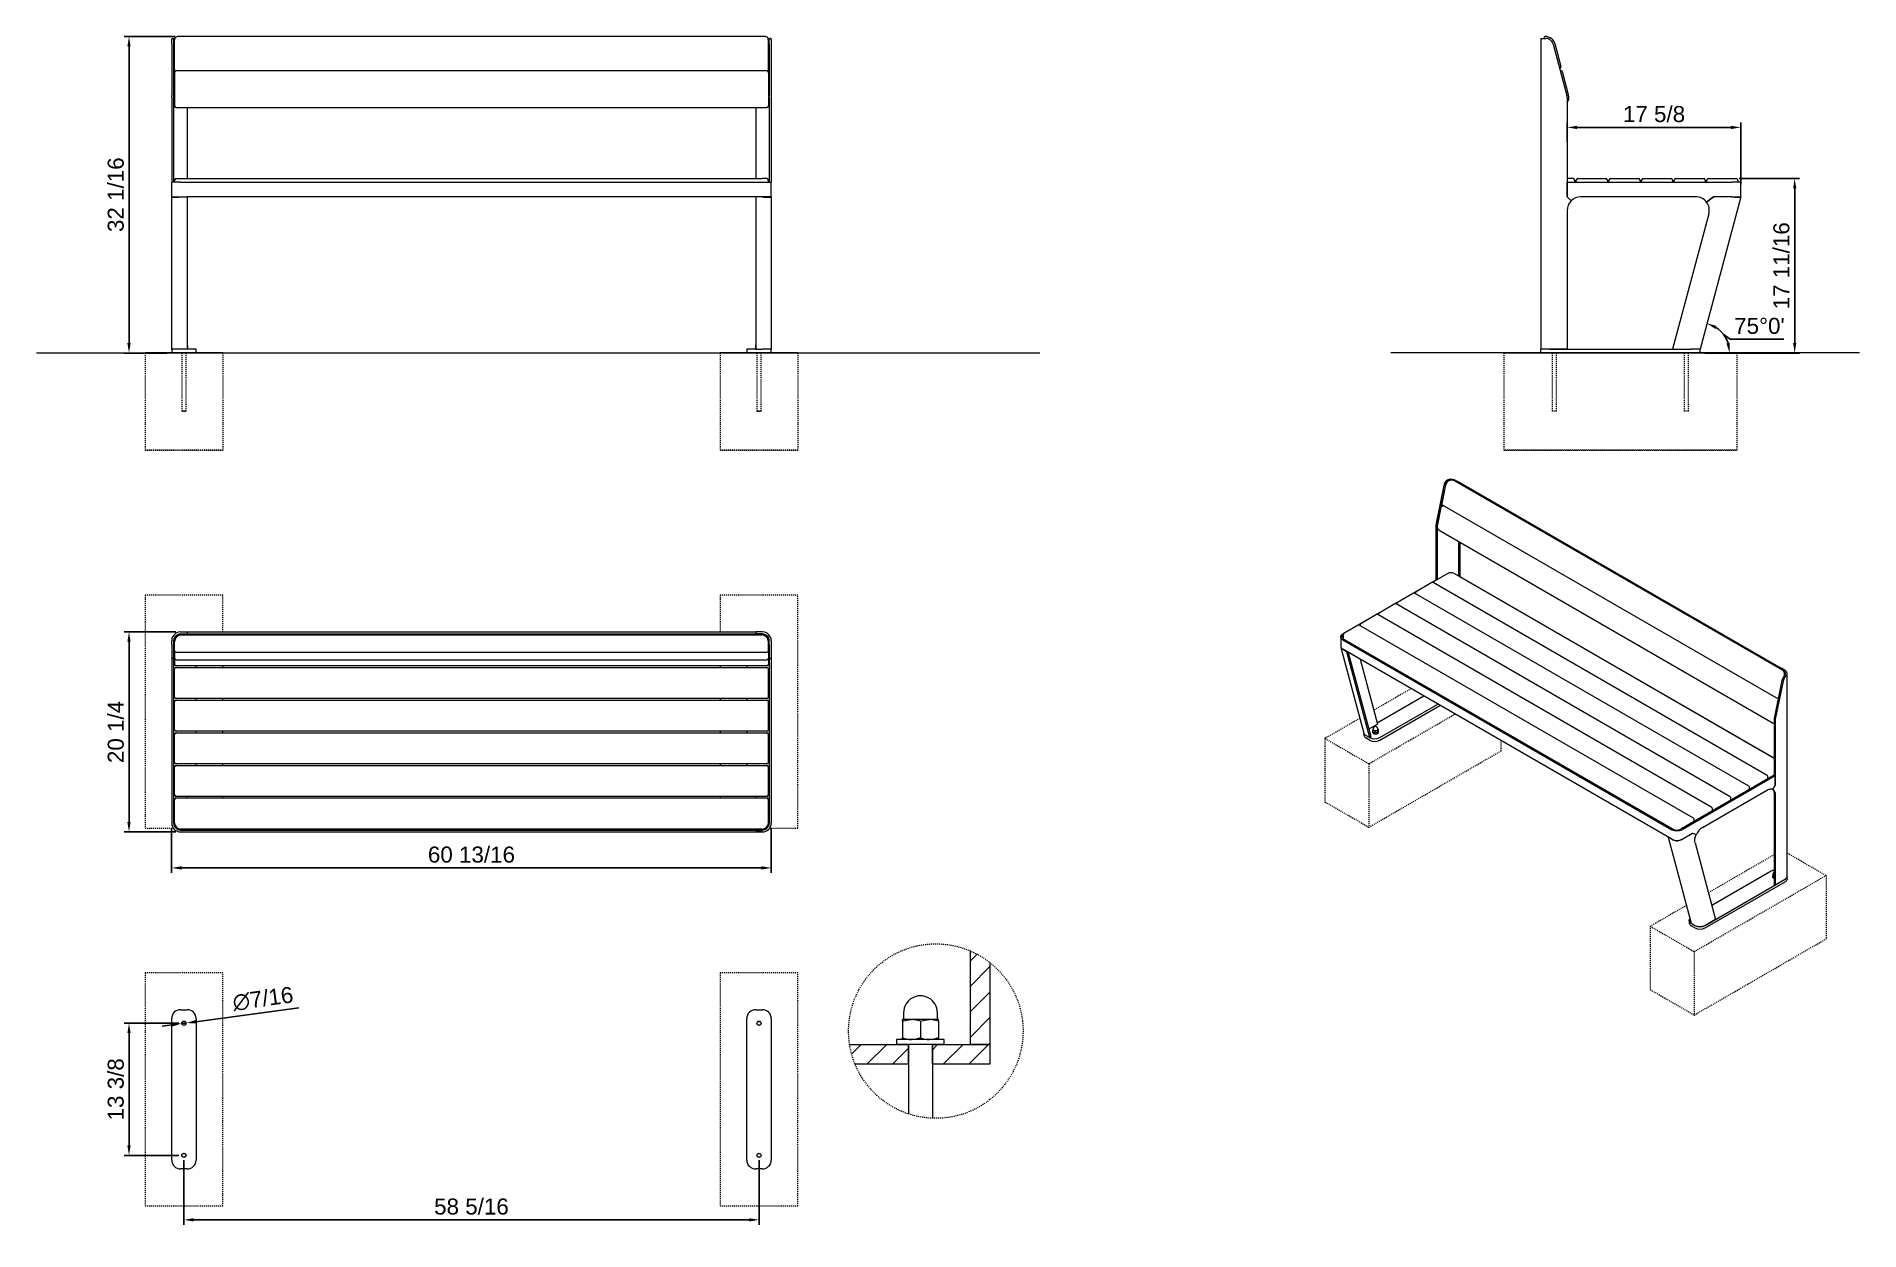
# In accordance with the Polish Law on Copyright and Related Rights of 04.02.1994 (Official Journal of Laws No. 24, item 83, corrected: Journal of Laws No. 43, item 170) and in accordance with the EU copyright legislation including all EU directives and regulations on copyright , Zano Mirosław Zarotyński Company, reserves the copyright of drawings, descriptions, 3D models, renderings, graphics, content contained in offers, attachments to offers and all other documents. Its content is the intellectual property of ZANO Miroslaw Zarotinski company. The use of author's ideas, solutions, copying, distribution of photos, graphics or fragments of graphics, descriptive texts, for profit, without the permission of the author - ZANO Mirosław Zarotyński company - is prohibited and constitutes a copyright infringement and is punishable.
# Model space of a CAD drawing. Header units: inches. Extents: x -8 to 177, y 4 to 125.
import ezdxf

# ---------------------------------------------------------------- set-up
doc = ezdxf.new("R2010")
doc.units = ezdxf.units.IN
doc.linetypes.add('HIDDEN', pattern=[1.905, 1.27, -0.635])
for name, color, linetype, lineweight in [('ZANO_O', 10, 'Continuous', 0), ('ZANO_R', 7, 'Continuous', 0), ('ZANO_R_przerywana', 250, 'HIDDEN', 0), ('ZANO_W', 1, 'Continuous', 0)]:
    doc.layers.add(name, color=color, linetype=linetype, lineweight=lineweight)
doc.styles.get("Standard").update_dxf_attribs({"font": 'arial.ttf'})
doc.dimstyles.new('amerykanie', dxfattribs={"dimtxt": 50, "dimasz": 50, "dimexe": 0.5, "dimexo": 0.5, "dimgap": 1, "dimtad": 1, "dimdec": 0, "dimzin": 0, "dimlunit": 5, "dimtxsty": 'Standard', "dimcen": 0.09, "dimclrd": 1, "dimclre": 1, "dimclrt": 1, "dimazin": 0, "dimtfac": 1, "dimtdec": 0, "dimtmove": 0, "dimatfit": 3, "dimfxl": 1, "dimtzin": 0, "dimarcsym": 1})

# ---------------------------------------------------------------- blocks, each defined once
blk = doc.blocks.new('*D354')
at = {"layer": 'ZANO_W', "color": 1, "lineweight": -2}
for p, q in [((5.79, 125.21), (0.61, 125.21)), ((1.11, 124.21), (1.11, 94.12)), ((4.93, 93.12), (0.61, 93.12))]:
    blk.add_line(p, q, dxfattribs=at)
at = {"layer": 'ZANO_W', "color": 1}
for points in [[(1.27, 124.21), (0.94, 124.21), (1.11, 125.21)], [(0.94, 94.12), (1.27, 94.12), (1.11, 93.12)]]:
    blk.add_solid(points, dxfattribs=at)
at = {"layer": 'ZANO_W', "color": 1, "insert": (-0.23, 109.17), "char_height": 1.625, "attachment_point": 5, "rotation": 90}
blk.add_mtext('32 1/16', dxfattribs=at)
blk = doc.blocks.new('*D355')
at = {"layer": 'ZANO_W', "color": 1, "lineweight": -2}
for p, q in [((5.43, 44.97), (5.43, 40.42)), ((66.23, 44.97), (66.23, 40.42)), ((6.43, 40.92), (65.23, 40.92))]:
    blk.add_line(p, q, dxfattribs=at)
at = {"layer": 'ZANO_W', "color": 1}
for points in [[(6.43, 41.09), (6.43, 40.75), (5.43, 40.92)], [(65.23, 40.75), (65.23, 41.09), (66.23, 40.92)]]:
    blk.add_solid(points, dxfattribs=at)
at = {"layer": 'ZANO_W', "color": 1, "insert": (35.83, 42.26), "char_height": 1.625, "attachment_point": 5}
blk.add_mtext('60 13/16', dxfattribs=at)
blk = doc.blocks.new('*D356')
at = {"layer": 'ZANO_W', "color": 1, "lineweight": -2}
for p, q in [((5.84, 64.84), (0.61, 64.84)), ((1.11, 63.84), (1.11, 45.56)), ((5.84, 44.56), (0.61, 44.56))]:
    blk.add_line(p, q, dxfattribs=at)
at = {"layer": 'ZANO_W', "color": 1}
for points in [[(1.27, 63.84), (0.94, 63.84), (1.11, 64.84)], [(0.94, 45.56), (1.27, 45.56), (1.11, 44.56)]]:
    blk.add_solid(points, dxfattribs=at)
at = {"layer": 'ZANO_W', "color": 1, "insert": (-0.23, 54.7), "char_height": 1.625, "attachment_point": 5, "rotation": 90}
blk.add_mtext('20 1/4', dxfattribs=at)
blk = doc.blocks.new('*D357')
at = {"layer": 'ZANO_W', "color": 1, "lineweight": -2}
for p, q in [((6.17, 25.17), (0.61, 25.17)), ((1.11, 24.17), (1.11, 12.78)), ((6.17, 11.78), (0.61, 11.78))]:
    blk.add_line(p, q, dxfattribs=at)
at = {"layer": 'ZANO_W', "color": 1}
for points in [[(1.27, 24.17), (0.94, 24.17), (1.11, 25.17)], [(0.94, 12.78), (1.27, 12.78), (1.11, 11.78)]]:
    blk.add_solid(points, dxfattribs=at)
at = {"layer": 'ZANO_W', "color": 1, "insert": (-0.23, 18.47), "char_height": 1.625, "attachment_point": 5, "rotation": 90}
blk.add_mtext('13 3/8', dxfattribs=at)
blk = doc.blocks.new('*D358')
at = {"layer": 'ZANO_W', "color": 1, "lineweight": -2}
for p, q in [((6.67, 11.28), (6.67, 4.74)), ((64.99, 11.28), (64.99, 4.74)), ((7.67, 5.24), (63.99, 5.24))]:
    blk.add_line(p, q, dxfattribs=at)
at = {"layer": 'ZANO_W', "color": 1}
for points in [[(7.67, 5.41), (7.67, 5.07), (6.67, 5.24)], [(63.99, 5.07), (63.99, 5.41), (64.99, 5.24)]]:
    blk.add_solid(points, dxfattribs=at)
at = {"layer": 'ZANO_W', "color": 1, "insert": (35.83, 6.58), "char_height": 1.625, "attachment_point": 5}
blk.add_mtext('58 5/16', dxfattribs=at)
blk = doc.blocks.new('*D359')
at = {"layer": 'ZANO_W', "color": 1, "lineweight": -2}
for p, q in [((164.36, 110.8), (170.5, 110.8)), ((170, 109.8), (170, 94.12)), ((160.9, 93.12), (170.5, 93.12))]:
    blk.add_line(p, q, dxfattribs=at)
at = {"layer": 'ZANO_W', "color": 1}
for points in [[(170.17, 109.8), (169.84, 109.8), (170, 110.8)], [(169.84, 94.12), (170.17, 94.12), (170, 93.12)]]:
    blk.add_solid(points, dxfattribs=at)
at = {"layer": 'ZANO_W', "color": 1, "insert": (168.66, 101.96), "char_height": 1.625, "attachment_point": 5, "rotation": 90}
blk.add_mtext('17 11/16', dxfattribs=at)
blk = doc.blocks.new('*D360')
at = {"layer": 'ZANO_W', "color": 1, "lineweight": -2}
for p, q in [((163.47, 94.52), (162.76, 95.02)), ((168.89, 94.52), (163.47, 94.52))]:
    blk.add_line(p, q, dxfattribs=at)
blk.add_arc((160.3, 93.12), 3.11, 18.5163, 56.4837, dxfattribs=at)
at = {"layer": 'ZANO_W', "color": 1}
for points in [[(162.08, 95.87), (161.94, 95.56), (161.1, 96.13)], [(163.08, 94.08), (163.41, 94.14), (163.4, 93.12)]]:
    blk.add_solid(points, dxfattribs=at)
at = {"layer": 'ZANO_W', "color": 1, "insert": (166.43, 95.86), "char_height": 1.625, "attachment_point": 5}
blk.add_mtext("75%%d0'", dxfattribs=at)
blk = doc.blocks.new('*D361')
at = {"layer": 'ZANO_W', "color": 1, "lineweight": -2}
for p, q in [((146.94, 114.49), (146.94, 116.49)), ((164.54, 110.2), (164.54, 116.49)), ((147.94, 115.99), (163.54, 115.99))]:
    blk.add_line(p, q, dxfattribs=at)
at = {"layer": 'ZANO_W', "color": 1}
for points in [[(147.94, 116.16), (147.94, 115.82), (146.94, 115.99)], [(163.54, 115.82), (163.54, 116.16), (164.54, 115.99)]]:
    blk.add_solid(points, dxfattribs=at)
at = {"layer": 'ZANO_W', "color": 1, "insert": (155.74, 117.33), "char_height": 1.625, "attachment_point": 5}
blk.add_mtext('17 5/8', dxfattribs=at)
blk = doc.blocks.new('*D362')
at = {"layer": 'ZANO_O', "color": 1, "lineweight": -2}
for p, q in [((7.88, 25.33), (18.34, 26.74)), ((5.47, 25), (4.48, 24.87)), ((6.46, 25.14), (6.89, 25.19))]:
    blk.add_line(p, q, dxfattribs=at)
at = {"layer": 'ZANO_O', "color": 1}
for points in [[(5.49, 24.84), (5.45, 25.17), (6.46, 25.14)], [(7.86, 25.49), (7.9, 25.16), (6.89, 25.19)]]:
    blk.add_solid(points, dxfattribs=at)
at = {"layer": 'ZANO_O', "color": 1, "insert": (14.69, 27.64), "char_height": 1.625, "attachment_point": 5, "rotation": 7.706}
blk.add_mtext('∅7/16', dxfattribs=at)

msp = doc.modelspace()

# ---------------------------------------------------------------- linework, layer by layer
at = {"layer": 'ZANO_R'}
for p, q in [((5.4339, 124.43315), (5.4339, 124.90326)), ((5.4339, 124.43315), (5.4339, 119.23903)), ((5.5307, 125.01683), (5.75956, 125.01683)), ((5.63077, 124.90326), (5.63077, 124.43315)), ((5.63077, 124.43315), (5.63077, 119.23903)), ((5.72921, 124.43952), (5.72921, 124.85947)), ((5.72921, 122.11646), (5.72921, 124.43952)), ((65.36775, 125.20988), (6.29468, 125.20988)), ((65.90287, 125.01683), (66.13172, 125.01683)), ((65.93322, 124.43952), (65.93322, 124.85947)), ((65.93322, 122.11646), (65.93322, 124.43952)), ((66.03166, 124.43315), (66.03166, 124.90326)), ((66.03166, 124.43315), (66.03166, 119.23903)), ((66.22853, 124.90326), (66.22853, 124.43315)), ((66.22853, 124.43315), (66.22853, 119.23903)), ((144.25773, 125.01683), (144.25773, 93.51702)), ((144.25773, 125.01683), (144.75596, 125.01683)), ((144.55298, 125.01683), (144.55298, 125.05213)), ((145.51663, 124.43315), (146.90839, 119.23903)), ((145.6817, 124.48029), (146.30416, 122.15722)), ((5.72921, 121.8779), (5.72921, 122.11646)), ((65.93322, 121.8779), (65.93322, 122.11646)), ((5.72921, 121.58399), (5.72921, 119.26397)), ((65.77572, 121.74149), (5.88671, 121.74149)), ((65.93322, 121.58399), (65.93322, 119.26397)), ((146.19279, 121.96432), (146.17913, 121.96066)), ((146.25394, 121.73612), (146.24027, 121.73246)), ((147.06848, 119.30474), (146.44684, 121.62475)), ((5.4339, 119.03521), (5.4339, 119.23903)), ((5.4339, 119.03521), (5.4339, 110.44817)), ((5.63077, 119.23903), (5.63077, 119.03521)), ((5.63077, 119.03521), (5.63077, 110.44817)), ((5.72921, 119.26397), (5.72921, 118.25127)), ((65.93322, 119.26397), (65.93322, 118.25127)), ((66.03166, 119.03521), (66.03166, 119.23903)), ((66.03166, 119.03521), (66.03166, 110.44817)), ((66.22853, 119.23903), (66.22853, 119.03521)), ((66.22853, 119.03521), (66.22853, 110.44817)), ((146.93522, 119.03521), (146.93522, 108.938)), ((5.72921, 118.25127), (5.72921, 118.15955)), ((5.88671, 118.00205), (65.77572, 118.00205)), ((7.00889, 118.00205), (7.00889, 110.80254)), ((64.65354, 118.00205), (64.65354, 110.80254)), ((65.93322, 118.25127), (65.93322, 118.15955)), ((5.4339, 108.95193), (5.4339, 110.44817)), ((6.33952, 110.44817), (5.4339, 110.44817)), ((5.72921, 110.44817), (5.72921, 110.64504)), ((5.88671, 110.80254), (6.33952, 110.80254)), ((6.33952, 110.80254), (65.32291, 110.80254)), ((6.33952, 110.44817), (65.32291, 110.44817)), ((65.77572, 110.80254), (65.32291, 110.80254)), ((65.32291, 110.44817), (66.22853, 110.44817)), ((65.93322, 110.44817), (65.93322, 110.64504)), ((66.22853, 108.95193), (66.22853, 110.44817)), ((147.54553, 110.80254), (146.93522, 110.80254)), ((146.93522, 108.95193), (146.93522, 110.44817)), ((146.93522, 110.44817), (163.63012, 110.44817)), ((147.70303, 110.44817), (147.70303, 110.64504)), ((147.86053, 110.44817), (147.86053, 110.64504)), ((148.01802, 110.80254), (150.85301, 110.80254)), ((151.01051, 110.64504), (151.01051, 110.44817)), ((151.16801, 110.44817), (151.16801, 110.64504)), ((151.32551, 110.80254), (154.16049, 110.80254)), ((154.31798, 110.64504), (154.31798, 110.44817)), ((154.47549, 110.44817), (154.47549, 110.64504)), ((154.63299, 110.80254), (157.46797, 110.80254)), ((157.62547, 110.64504), (157.62547, 110.44817)), ((157.78297, 110.44817), (157.78297, 110.64504)), ((157.94046, 110.80254), (160.77545, 110.80254)), ((160.93294, 110.64504), (160.93294, 110.44817)), ((161.09045, 110.44817), (161.09045, 110.64504)), ((161.24795, 110.80254), (163.63012, 110.80254)), ((163.63012, 110.80254), (164.08293, 110.80254)), ((164.53574, 110.44817), (163.63012, 110.44817)), ((164.24043, 110.64504), (164.24043, 110.44817)), ((164.53574, 108.95193), (164.53574, 110.44817)), ((5.4339, 108.95193), (6.33952, 108.95193)), ((5.4339, 93.51702), (5.4339, 108.95193)), ((6.33952, 108.95193), (7.00889, 108.95193)), ((64.65354, 108.95193), (7.00889, 108.95193)), ((7.00889, 108.95193), (7.00889, 93.51702)), ((64.65354, 108.95193), (64.65354, 93.51702)), ((65.32291, 108.95193), (64.65354, 108.95193)), ((66.22853, 108.95193), (65.32291, 108.95193)), ((66.22853, 108.95193), (66.22853, 93.51702)), ((147.33886, 108.54828), (146.93522, 108.95193)), ((147.33193, 108.5413), (146.93522, 108.938)), ((146.93522, 107.57381), (146.93522, 93.51702)), ((159.96955, 108.95193), (148.31334, 108.95193)), ((161.30039, 107.21713), (157.62945, 93.51702)), ((164.53716, 108.95193), (160.40139, 93.51702)), ((161.06256, 108.41275), (161.76523, 108.95193)), ((161.76555, 108.95193), (161.06289, 108.41275)), ((163.5996, 108.95193), (161.76523, 108.95193)), ((163.63012, 108.95193), (161.76555, 108.95193)), ((163.63012, 108.95193), (164.53574, 108.95193)), ((-8.27664, 93.12327), (93.45514, 93.12327)), ((2.73673, 93.12327), (10.61168, 93.12327)), ((10.61168, 93.12327), (2.73673, 93.12327)), ((5.4339, 93.51702), (5.4339, 93.12327)), ((6.33952, 93.51702), (5.4339, 93.51702)), ((7.00889, 93.51702), (6.33952, 93.51702)), ((6.89076, 93.12327), (6.45764, 93.12327)), ((6.89076, 93.12327), (6.45764, 93.12327)), ((7.03793, 93.88263), (7.00889, 93.8994)), ((7.00889, 93.89614), (7.03793, 93.88263)), ((7.00889, 93.60714), (7.03793, 93.6239)), ((7.03793, 93.6239), (7.00889, 93.6106)), ((7.00889, 93.59577), (7.06795, 93.59577)), ((7.9145, 93.51702), (7.00889, 93.51702)), ((7.03793, 93.88263), (7.03793, 93.6239)), ((7.06795, 93.51702), (7.06795, 93.59577)), ((7.9145, 93.12327), (7.9145, 93.51702)), ((61.05075, 93.12327), (68.9257, 93.12327)), ((68.9257, 93.12327), (61.05075, 93.12327)), ((63.74792, 93.51702), (63.74792, 93.12327)), ((64.65354, 93.51702), (63.74792, 93.51702)), ((64.59448, 93.59577), (64.59448, 93.51702)), ((64.59448, 93.59577), (64.65354, 93.59577)), ((64.65354, 93.8994), (64.6245, 93.88263)), ((64.6245, 93.88263), (64.65354, 93.89594)), ((64.6245, 93.88263), (64.6245, 93.6239)), ((64.6245, 93.6239), (64.65354, 93.60714)), ((64.65354, 93.61039), (64.6245, 93.6239)), ((64.65354, 93.51702), (65.32291, 93.51702)), ((65.20479, 93.12327), (64.77166, 93.12327)), ((65.20479, 93.12327), (64.77166, 93.12327)), ((66.22853, 93.51702), (65.32291, 93.51702)), ((66.22853, 93.12327), (66.22853, 93.51702)), ((176.57769, 93.12327), (129.06355, 93.12327)), ((140.51714, 93.12327), (164.14199, 93.12327)), ((164.14199, 93.12327), (140.51714, 93.12327)), ((145.16335, 93.51702), (144.25773, 93.51702)), ((144.25773, 93.12327), (144.25773, 93.51702)), ((146.93522, 93.51702), (145.16335, 93.51702)), ((145.16335, 93.51702), (159.49577, 93.51702)), ((145.85241, 93.12327), (145.41929, 93.12327)), ((157.62945, 93.51702), (159.46382, 93.51702)), ((159.23983, 93.12327), (158.80671, 93.12327)), ((159.53596, 93.51038), (159.46382, 93.51702)), ((160.40139, 93.51702), (159.49577, 93.51702)), ((160.40139, 93.12327), (160.40139, 93.51702)), ((134.43442, 79.7), (133.64712, 75.85253)), ((134.54579, 79.6357), (133.75849, 75.78823)), ((134.5598, 79.57732), (134.20769, 77.85654)), ((135.0937, 80.22679), (135.04894, 80.22333)), ((168.7761, 60.95131), (135.52142, 80.14882)), ((135.65885, 80.19664), (136.0375, 79.97805)), ((136.0375, 79.97805), (135.92738, 79.91447)), ((136.0375, 79.97805), (168.64625, 61.15342)), ((134.26814, 77.72216), (168.14648, 58.16461)), ((134.12698, 77.46213), (133.77532, 75.74361)), ((134.44574, 77.61963), (134.21782, 77.55858)), ((133.63194, 75.71062), (133.63194, 70.10129)), ((133.74331, 75.64633), (133.74331, 70.14393)), ((133.95686, 75.15737), (167.8352, 55.59982)), ((135.92614, 74.02053), (135.92614, 70.50396)), ((136.0375, 73.95624), (136.0375, 70.46132)), ((134.82741, 70.76977), (133.47985, 69.99184)), ((167.91121, 52.03937), (135.4657, 70.76977)), ((136.0375, 70.46132), (136.01875, 70.45049)), ((136.0375, 70.46132), (167.91121, 52.06102)), ((133.63194, 70.10129), (124.18788, 64.64935)), ((131.34157, 68.75743), (129.73787, 67.83163)), ((165.3459, 49.19988), (131.46756, 68.75743)), ((131.54586, 68.76843), (131.49718, 68.74033)), ((131.54585, 68.80261), (131.54585, 68.71224)), ((133.21257, 69.83754), (131.60886, 68.91173)), ((167.2169, 50.27999), (133.33856, 69.83754)), ((133.41685, 69.84853), (133.36818, 69.82043)), ((133.41685, 69.88271), (133.41685, 69.79234)), ((133.63194, 70.10129), (133.65069, 70.09046)), ((127.59959, 66.59723), (125.99588, 65.67143)), ((161.60392, 47.03968), (127.72558, 66.59723)), ((127.80387, 66.60823), (127.7552, 66.58013)), ((127.80387, 66.64241), (127.80387, 66.55204)), ((129.47058, 67.67733), (127.86687, 66.75153)), ((163.47491, 48.11978), (129.59657, 67.67733)), ((129.67486, 67.68833), (129.62619, 67.66023)), ((129.67486, 67.72251), (129.67486, 67.63214)), ((6.33952, 64.84148), (7.00889, 64.84148)), ((7.00889, 64.84148), (7.00889, 64.64461)), ((7.00889, 64.84148), (64.65354, 64.84148)), ((64.65354, 64.84148), (64.65354, 64.64461)), ((65.32291, 64.84148), (64.65354, 64.84148)), ((125.72859, 65.51713), (124.38104, 64.7392)), ((159.73292, 45.95958), (125.85458, 65.51713)), ((125.93287, 65.52812), (125.88421, 65.50003)), ((125.93287, 65.56231), (125.93287, 65.47193)), ((5.4339, 63.58259), (5.4339, 63.93586)), ((5.4339, 63.58259), (5.4339, 62.19083)), ((5.63077, 63.93586), (5.63077, 63.58259)), ((5.63077, 63.58259), (5.63077, 62.19083)), ((5.72921, 63.56965), (5.72921, 63.83749)), ((5.72921, 62.94718), (5.72921, 63.56965)), ((5.72921, 62.94718), (5.72921, 62.80451)), ((6.33952, 64.64461), (7.00889, 64.64461)), ((6.33952, 64.54617), (6.43576, 64.54617)), ((6.43795, 64.54623), (65.22447, 64.54623)), ((7.00889, 64.64461), (64.65354, 64.64461)), ((10.61168, 64.54623), (10.61168, 64.64461)), ((61.05075, 64.64461), (61.05075, 64.54623)), ((65.32291, 64.64461), (64.65354, 64.64461)), ((65.22667, 64.54617), (65.32291, 64.54617)), ((65.93322, 63.56965), (65.93322, 63.83749)), ((65.93322, 62.94718), (65.93322, 63.56965)), ((65.93322, 62.94718), (65.93322, 62.80451)), ((66.03166, 63.58259), (66.03166, 63.93586)), ((66.03166, 63.58259), (66.03166, 62.19083)), ((66.22853, 63.93586), (66.22853, 63.58259)), ((66.22853, 63.58259), (66.22853, 62.19083)), ((123.97568, 64.3536), (123.97568, 63.37621)), ((123.99713, 63.27518), (126.32817, 54.57495)), ((124.18707, 63.08), (124.56573, 62.86141)), ((124.18788, 64.05786), (157.55393, 44.79605)), ((157.55393, 43.81866), (124.18788, 63.08047)), ((124.21193, 64.48221), (124.21193, 64.18719)), ((124.29925, 64.12215), (157.66529, 44.86034)), ((124.56653, 62.86188), (124.56573, 62.86141)), ((124.56573, 62.86141), (126.90528, 54.12942)), ((5.4339, 62.16399), (5.4339, 62.19083)), ((5.4339, 62.16399), (5.4339, 45.4691)), ((5.63077, 62.16399), (5.4339, 62.16399)), ((5.63077, 62.19083), (5.63077, 62.16399)), ((5.63077, 62.16399), (5.63077, 45.4691)), ((5.72921, 62.80451), (5.72921, 62.18286)), ((5.72921, 62.18286), (5.72921, 62.15469)), ((5.72921, 62.15469), (5.72921, 61.55369)), ((5.72921, 58.24621), (5.72921, 61.08119)), ((5.88671, 62.78969), (65.77572, 62.78969)), ((5.88671, 61.99719), (65.77572, 61.99719)), ((65.77572, 61.39619), (5.88671, 61.39619)), ((5.88671, 61.23869), (65.77572, 61.23869)), ((7.9145, 61.23869), (7.9145, 61.39619)), ((10.61168, 61.23869), (10.61168, 61.39619)), ((61.05075, 61.39619), (61.05075, 61.23869)), ((63.74792, 61.39619), (63.74792, 61.23869)), ((65.93322, 62.80451), (65.93322, 62.18286)), ((65.93322, 62.18286), (65.93322, 62.15469)), ((65.93322, 62.15469), (65.93322, 61.55369)), ((65.93322, 58.24621), (65.93322, 61.08119)), ((66.03166, 62.16399), (66.03166, 62.19083)), ((66.03166, 62.16399), (66.03166, 45.4691)), ((66.22853, 62.16399), (66.03166, 62.16399)), ((66.22853, 62.19083), (66.22853, 62.16399)), ((66.22853, 62.16399), (66.22853, 45.4691)), ((124.72292, 62.77159), (127.01285, 54.22481)), ((125.92772, 62.07608), (127.69374, 55.48467)), ((168.64625, 61.15342), (168.53612, 61.08985)), ((169.0249, 60.93483), (168.64625, 61.15342)), ((168.71369, 59.91099), (167.92639, 56.06352)), ((168.82506, 59.8467), (168.03776, 55.99923)), ((168.91353, 60.87054), (168.79841, 60.93699)), ((168.96827, 60.40516), (168.96827, 60.65396)), ((169.2371, 40.06238), (169.2371, 60.63909)), ((5.72921, 54.93873), (5.72921, 57.77371)), ((65.77572, 58.08871), (5.88671, 58.08871)), ((5.88671, 57.93121), (65.77572, 57.93121)), ((7.9145, 57.93121), (7.9145, 58.08871)), ((10.61168, 57.93121), (10.61168, 58.08871)), ((61.05075, 58.08871), (61.05075, 57.93121)), ((63.74792, 58.08871), (63.74792, 57.93121)), ((65.93322, 54.93873), (65.93322, 57.77371)), ((132.4083, 58.33492), (127.6639, 55.59603)), ((127.92987, 54.12942), (133.81155, 57.52484)), ((127.92987, 53.87221), (134.03432, 57.39624)), ((168.24207, 58.15202), (168.36023, 58.18367)), ((127.69374, 55.48467), (126.81172, 54.97549)), ((167.91121, 55.92162), (167.91121, 50.31228)), ((168.02258, 55.85733), (168.02258, 49.26151)), ((5.72921, 51.63124), (5.72921, 54.46623)), ((65.77572, 54.78123), (5.88671, 54.78123)), ((5.88671, 54.62372), (65.77572, 54.62372)), ((7.9145, 54.62372), (7.9145, 54.78123)), ((10.61168, 54.62372), (10.61168, 54.78123)), ((61.05075, 54.78123), (61.05075, 54.62372)), ((63.74792, 54.78123), (63.74792, 54.62372)), ((65.93322, 51.63124), (65.93322, 54.46623)), ((126.31442, 54.62626), (126.31442, 54.38654)), ((126.90528, 54.12942), (126.52662, 54.34801)), ((126.90528, 53.87221), (126.52662, 54.0908)), ((126.90528, 54.12942), (127.01285, 54.22481)), ((127.18053, 54.7402), (127.18053, 54.68876)), ((127.21446, 54.88411), (127.21446, 54.7151)), ((127.25928, 54.99717), (127.25212, 54.98362)), ((127.25928, 54.99659), (127.25212, 54.98362)), ((127.25928, 55.01027), (127.25928, 54.9524)), ((127.42022, 54.76533), (127.42022, 54.59632)), ((127.70128, 54.80881), (127.70128, 54.63979)), ((127.73178, 54.95239), (127.73178, 55.01027)), ((127.7766, 54.97106), (127.7766, 54.80205)), ((127.81053, 54.68876), (127.81053, 54.7402)), ((5.72921, 48.32377), (5.72921, 51.15875)), ((65.77572, 51.47375), (5.88671, 51.47375)), ((5.88671, 51.31625), (65.77572, 51.31625)), ((7.9145, 51.31625), (7.9145, 51.47375)), ((10.61168, 51.31625), (10.61168, 51.47375)), ((61.05075, 51.47375), (61.05075, 51.31625)), ((63.74792, 51.47375), (63.74792, 51.31625)), ((65.93322, 48.32377), (65.93322, 51.15875)), ((167.91121, 50.31228), (158.46715, 44.86035)), ((168.02258, 50.24799), (158.57852, 44.79605)), ((167.2799, 49.94784), (167.2799, 50.17086)), ((168.02258, 50.24799), (167.91121, 50.31228)), ((168.02258, 49.2706), (168.02258, 50.24799)), ((65.77572, 48.16627), (5.88671, 48.16627)), ((7.00889, 48.00876), (7.00889, 48.16627)), ((10.61168, 48.00876), (10.61168, 48.16627)), ((61.05075, 48.16627), (61.05075, 48.00876)), ((64.65354, 48.00876), (64.65354, 48.16627)), ((160.64925, 45.01407), (167.243, 48.82056)), ((165.40891, 48.86774), (165.40891, 49.09076)), ((167.7902, 48.87741), (167.79817, 48.87282)), ((167.79424, 48.87511), (168.02258, 49.2706)), ((167.79817, 48.87282), (168.02258, 49.26151)), ((167.91121, 48.43466), (167.91121, 39.25231)), ((168.01864, 49.26378), (168.02258, 49.26151)), ((168.02258, 48.37037), (168.02258, 39.18801)), ((5.72921, 45.4691), (5.72921, 47.85127)), ((5.88671, 48.00876), (65.77572, 48.00876)), ((65.93322, 45.4691), (65.93322, 47.85127)), ((161.66692, 46.70753), (161.66692, 46.93056)), ((163.53791, 47.78763), (163.53791, 48.01066)), ((65.32291, 44.85879), (6.33952, 44.85879)), ((6.33952, 44.76588), (7.00889, 44.76588)), ((6.33952, 44.76035), (65.32291, 44.76035)), ((6.33952, 44.56348), (65.32291, 44.56348)), ((6.33952, 44.56205), (7.00889, 44.56205)), ((7.00889, 44.76588), (7.00889, 44.85879)), ((7.00889, 44.76588), (7.00889, 44.76035)), ((7.00889, 44.56348), (7.00889, 44.56205)), ((64.65354, 44.76588), (64.65354, 44.85879)), ((64.65354, 44.76035), (64.65354, 44.76588)), ((64.65354, 44.76588), (65.32291, 44.76588)), ((64.65354, 44.56205), (64.65354, 44.56348)), ((65.32291, 44.56205), (64.65354, 44.56205)), ((158.57852, 43.81866), (159.63328, 44.42756)), ((158.59578, 43.82863), (159.62432, 44.42239)), ((160.02757, 44.29786), (159.62432, 44.42239)), ((159.63328, 44.42756), (160.03076, 44.30482)), ((159.79593, 45.62743), (159.79593, 45.85046)), ((157.17447, 44.03679), (157.17528, 44.03725)), ((157.55312, 43.81819), (157.17447, 44.03679)), ((157.17447, 44.03679), (159.51402, 35.30479)), ((159.89641, 43.44624), (161.97301, 35.69567)), ((160.02757, 44.29786), (159.99799, 44.31494)), ((160.91726, 35.0862), (169.0249, 39.76664)), ((160.91726, 34.82899), (169.0249, 39.50943)), ((167.62165, 40.57672), (161.59707, 37.0988)), ((167.74099, 40.06882), (167.74099, 40.01738)), ((167.77492, 40.21273), (167.77492, 40.04372)), ((167.81974, 40.32579), (167.81258, 40.31224)), ((167.81974, 40.32521), (167.81258, 40.31224)), ((167.81974, 40.33889), (167.81974, 40.28102)), ((167.8778, 40.17172), (167.91121, 40.15)), ((167.91121, 39.95137), (167.8778, 39.96595)), ((168.02258, 39.18801), (167.91121, 39.25231)), ((168.02258, 39.18801), (169.0249, 39.76664)), ((169.2371, 39.80517), (169.2371, 40.06238)), ((159.30182, 35.60053), (159.30182, 35.34333)), ((159.51402, 35.30479), (159.89267, 35.0862)), ((161.97301, 35.69567), (160.93533, 35.09663)), ((159.89267, 34.82899), (159.51402, 35.04758)), ((86.39298, 32.5142), (86.39298, 23.02208)), ((86.39298, 31.47832), (87.09272, 32.17806)), ((86.39298, 28.89587), (88.40597, 30.90886)), ((88.40597, 31.31654), (88.40597, 23.02208)), ((86.39298, 26.31342), (88.40597, 28.32641)), ((6.33952, 26.54402), (7.00889, 26.54402)), ((64.65354, 26.54402), (65.32291, 26.54402)), ((79.64947, 26.24286), (79.64947, 25.58864)), ((83.07154, 25.58864), (83.07154, 26.24286)), ((5.4339, 11.30598), (5.4339, 25.6384)), ((7.9145, 25.6384), (7.9145, 11.30598)), ((63.74792, 11.30598), (63.74792, 25.6384)), ((66.22853, 25.6384), (66.22853, 11.30598)), ((79.54881, 25.3765), (79.54881, 25.53832)), ((80.45465, 25.53832), (79.54881, 25.53832)), ((79.54881, 25.3765), (79.99261, 25.4939)), ((79.54881, 25.3765), (79.54881, 23.68714)), ((79.99261, 25.4939), (80.45465, 25.53832)), ((82.26635, 25.53832), (80.45465, 25.53832)), ((81.36051, 25.3765), (81.8043, 25.4939)), ((81.36051, 25.3765), (81.36051, 23.68714)), ((81.8043, 25.4939), (82.26635, 25.53832)), ((83.1722, 25.53832), (82.26635, 25.53832)), ((83.1722, 25.3765), (83.1722, 25.53832)), ((83.1722, 25.3765), (83.1722, 23.68714)), ((86.39298, 23.73097), (88.40597, 25.74396)), ((74.17284, 23.02659), (80.15271, 23.02208)), ((74.38122, 22.04902), (75.35858, 23.02637)), ((75.92375, 21.00909), (77.93872, 23.02406)), ((78.5062, 21.00909), (80.15271, 22.6556)), ((78.94491, 23.52533), (78.94491, 23.02208)), ((83.77609, 23.52533), (78.94491, 23.52533)), ((83.77609, 23.02208), (78.94491, 23.02208)), ((79.54881, 23.52533), (79.54881, 23.68714)), ((80.15271, 21.00909), (80.15271, 23.02208)), ((80.15271, 23.02208), (80.15271, 15.97488)), ((80.91671, 23.56974), (80.45465, 23.52533)), ((81.36051, 23.68714), (80.91671, 23.56974)), ((82.72839, 23.56974), (82.26635, 23.52533)), ((82.5683, 21.00909), (82.5683, 23.02208)), ((82.5683, 23.02208), (88.40597, 23.02208)), ((82.5683, 23.02208), (82.5683, 15.53916)), ((82.5683, 22.48874), (83.10164, 23.02208)), ((83.1722, 23.68714), (82.72839, 23.56974)), ((83.1722, 23.52533), (83.1722, 23.68714)), ((83.6711, 21.00909), (85.68409, 23.02208)), ((83.77609, 23.02208), (83.77609, 23.52533)), ((86.25355, 21.00909), (88.26654, 23.02208)), ((88.40597, 23.02208), (86.39298, 23.02208)), ((88.26654, 23.02208), (88.40597, 23.1615)), ((80.15271, 21.00909), (74.69653, 21.00909)), ((88.40597, 21.00909), (82.5683, 21.00909)), ((7.00889, 10.40036), (6.33952, 10.40036)), ((65.32291, 10.40036), (64.65354, 10.40036))]:
    msp.add_line(p, q, dxfattribs=at)
at = {"layer": 'ZANO_R', "flags": 128}
for points in [[(6.29348, 125.20982), (6.2504, 125.20979), (6.1697, 125.20849), (6.08893, 125.204), (6.00558, 125.19249), (5.93976, 125.17467), (5.88465, 125.14997), (5.83699, 125.11726), (5.79746, 125.07709), (5.76484, 125.02647), (5.74436, 124.97424), (5.73296, 124.91946), (5.7293, 124.85947)], [(65.93225, 124.8601), (65.93276, 124.88107), (65.92547, 124.94383), (65.90962, 124.99927), (65.8846, 125.04955), (65.84708, 125.09724), (65.80268, 125.13452), (65.75183, 125.16301), (65.69598, 125.18311), (65.63249, 125.19687), (65.55457, 125.20548), (65.46822, 125.20911), (65.38286, 125.2099), (65.36501, 125.20987)], [(66.03166, 124.90326), (66.0268, 124.94683), (66.01059, 124.98068), (65.98288, 125.0026), (65.94195, 125.01436), (65.90287, 125.01683)], [(5.4339, 108.95193), (5.44675, 108.93775), (5.48642, 108.92433), (5.54955, 108.91355), (5.6379, 108.90586), (5.744, 108.90265), (5.87079, 108.90459), (6.00753, 108.91224), (6.15805, 108.92658), (6.33952, 108.95193)], [(65.32291, 108.95193), (65.47494, 108.93008), (65.62685, 108.91445), (65.76575, 108.90562), (65.89553, 108.90259), (66.00519, 108.90487), (66.09779, 108.91179), (66.16549, 108.92201), (66.21016, 108.93506), (66.22853, 108.95193)], [(163.5996, 108.95193), (163.75319, 108.93775), (163.90686, 108.92433), (164.04777, 108.91355), (164.18007, 108.90586), (164.29274, 108.90265), (164.38913, 108.90459), (164.46125, 108.91224), (164.51136, 108.92658), (164.53716, 108.95193)], [(163.5996, 108.95193), (163.72235, 108.94625), (163.84513, 108.94136), (163.9577, 108.93842), (164.06333, 108.93813), (164.15322, 108.94126), (164.23003, 108.94869), (164.25012, 108.95193)], [(135.52127, 80.14865), (135.51796, 80.15081), (135.45686, 80.18094), (135.3905, 80.20511), (135.31967, 80.22272), (135.24611, 80.23278), (135.17039, 80.2344), (135.09597, 80.22677), (135.02312, 80.20954), (134.95515, 80.18314), (134.89304, 80.14867), (134.83523, 80.1053), (134.7849, 80.05569), (134.74012, 79.99892), (134.72969, 79.98183)], [(133.77532, 75.74361), (133.76744, 75.70011), (133.75847, 75.61974), (133.75736, 75.54135), (133.76452, 75.46591), (133.78026, 75.3947), (133.80458, 75.32919), (133.837, 75.2709), (133.87659, 75.22104), (133.92214, 75.18029), (133.95872, 75.15747)], [(124.38104, 64.7392), (124.35139, 64.72052), (124.30302, 64.68139), (124.26759, 64.64175), (124.24078, 64.5992), (124.22265, 64.55443), (124.21283, 64.50335), (124.21317, 64.4827)], [(7.67797, 64.54617), (7.64926, 64.57623), (7.57265, 64.64461)], [(64.08978, 64.64461), (64.01317, 64.57623), (63.98446, 64.54617)], [(124.18788, 64.05786), (124.12539, 64.09899), (124.07275, 64.14448), (124.03083, 64.19355), (124.00037, 64.24535), (123.98188, 64.29901), (123.97568, 64.3536), (123.98188, 64.40819), (124.00036, 64.46185), (124.03083, 64.51366), (124.07275, 64.56273), (124.12539, 64.60821), (124.18788, 64.64935)], [(123.97568, 63.37621), (123.98188, 63.32162), (124.00037, 63.26796), (124.03083, 63.21616), (124.07275, 63.16709), (124.12539, 63.1216), (124.18788, 63.08047)], [(123.99858, 63.27998), (124.00566, 63.25049), (124.04222, 63.18728), (124.09902, 63.13113), (124.18707, 63.08)], [(124.29925, 64.12215), (124.24627, 64.15745), (124.20253, 64.19673), (124.16893, 64.23922), (124.14614, 64.28403), (124.13463, 64.33025), (124.13462, 64.37695), (124.14614, 64.42318), (124.16893, 64.46799), (124.20254, 64.51047), (124.21194, 64.52002)], [(169.07113, 60.58273), (169.0788, 60.62167), (169.07834, 60.66086), (169.06978, 60.69974), (169.05323, 60.73775), (169.02893, 60.77434), (168.99722, 60.809), (168.95857, 60.84122), (168.91353, 60.87054)], [(169.20059, 60.508), (169.22529, 60.56389), (169.23644, 60.62121), (169.23381, 60.67887), (169.21747, 60.73578), (169.18772, 60.79085), (169.14513, 60.84303), (169.09051, 60.89133), (169.0249, 60.93483)], [(126.31442, 54.38654), (126.32062, 54.33195), (126.33911, 54.27829), (126.36957, 54.22649), (126.41149, 54.17742), (126.46414, 54.13193), (126.52662, 54.0908)], [(126.52662, 54.34801), (126.46414, 54.38914), (126.41149, 54.43463), (126.36957, 54.4837), (126.33911, 54.5355), (126.32062, 54.58916), (126.31532, 54.6229)], [(127.18053, 54.68876), (127.1816, 54.67379), (127.19218, 54.63976), (127.21372, 54.60751), (127.24545, 54.57819), (127.28622, 54.55286), (127.33455, 54.53245), (127.3887, 54.51769), (127.44671, 54.50911), (127.50649, 54.50702), (127.56587, 54.5115), (127.62271, 54.52239), (127.67495, 54.53929), (127.7207, 54.5616), (127.75832, 54.58849), (127.78644, 54.61901)], [(127.21446, 54.8223), (127.19445, 54.79366), (127.18237, 54.7598), (127.1816, 54.72523), (127.19218, 54.6912), (127.21372, 54.65895), (127.24545, 54.62963), (127.28622, 54.6043), (127.33455, 54.58389), (127.3887, 54.56913), (127.44671, 54.56055), (127.50649, 54.55846), (127.56587, 54.56295), (127.62271, 54.57383), (127.67495, 54.59073), (127.7207, 54.61304), (127.75832, 54.63994), (127.78644, 54.67046), (127.78644, 54.67046)], [(127.73178, 54.98147), (127.73742, 54.96499), (127.73885, 54.93453), (127.7289, 54.9046), (127.70804, 54.87661), (127.67724, 54.85185), (127.63795, 54.8315), (127.592, 54.81651), (127.54153, 54.80756), (127.48892, 54.80509), (127.43661, 54.8092), (127.38706, 54.81971), (127.34258, 54.83612), (127.30526, 54.85767), (127.27682, 54.88335), (127.25862, 54.91195), (127.25149, 54.94215), (127.25578, 54.97252), (127.25928, 54.98147)], [(127.25928, 54.9524), (127.25936, 54.9487), (127.26626, 54.91948), (127.28388, 54.8918), (127.31139, 54.86695), (127.34751, 54.84609), (127.39056, 54.83021), (127.43851, 54.82004), (127.48913, 54.81606), (127.54005, 54.81846), (127.58889, 54.82711), (127.63336, 54.84162), (127.67138, 54.86132), (127.70118, 54.88527), (127.72137, 54.91236), (127.731, 54.94132), (127.73178, 54.95239)], [(127.42022, 54.59632), (127.39609, 54.60295), (127.31734, 54.63733)], [(127.70128, 54.63979), (127.63243, 54.61581), (127.56075, 54.59968)], [(127.70128, 54.80881), (127.71973, 54.86189), (127.73894, 54.90831)], [(127.73178, 55.00714), (127.75247, 54.99229), (127.7766, 54.97106)], [(127.7766, 54.80205), (127.75815, 54.74897), (127.73894, 54.70255)], [(167.243, 48.82056), (167.31941, 48.86033), (167.39509, 48.89106), (167.4693, 48.91243), (167.54133, 48.92425), (167.61049, 48.92641), (167.67611, 48.91887), (167.73756, 48.90172), (167.79424, 48.87511)], [(167.7357, 48.9024), (167.73733, 48.90102), (167.78214, 48.85627), (167.82079, 48.80328), (167.85293, 48.74255), (167.87825, 48.67464), (167.8965, 48.60022), (167.90752, 48.51997), (167.91121, 48.43466)], [(167.79817, 48.87282), (167.8487, 48.83673), (167.89351, 48.79198), (167.93216, 48.73899), (167.9643, 48.67826), (167.98961, 48.61035), (168.00787, 48.53593), (168.01889, 48.45568), (168.02258, 48.37037)], [(157.55312, 43.81819), (157.64996, 43.76053), (157.7615, 43.7155), (157.87838, 43.68649), (158.004, 43.67226), (158.12782, 43.67361), (158.25341, 43.69015), (158.37023, 43.72005), (158.48168, 43.76374), (158.59578, 43.82863)], [(159.89641, 43.44624), (159.8799, 43.52558), (159.87124, 43.61093), (159.87051, 43.70141), (159.87773, 43.79609), (159.89281, 43.89401), (159.91561, 43.99418), (159.94588, 44.09556), (159.98333, 44.19713), (160.02757, 44.29786)], [(167.74099, 40.01738), (167.74206, 40.00241), (167.75264, 39.96838), (167.77418, 39.93613), (167.80591, 39.90681), (167.84668, 39.88148), (167.89501, 39.86107), (167.91121, 39.85588)], [(167.77492, 40.15092), (167.75491, 40.12228), (167.74283, 40.08842), (167.74206, 40.05385), (167.75264, 40.01983), (167.77418, 39.98757), (167.80591, 39.95825), (167.84668, 39.93293), (167.89501, 39.91251), (167.91121, 39.90732)], [(167.91121, 40.16112), (167.90305, 40.16474), (167.86572, 40.18629), (167.83729, 40.21197), (167.81908, 40.24058), (167.81196, 40.27077), (167.81624, 40.30114), (167.81974, 40.31009)], [(167.8778, 40.17172), (167.90258, 40.15917), (167.91121, 40.15552)], [(169.2371, 40.06238), (169.2309, 40.00779), (169.21241, 39.95413), (169.18195, 39.90233), (169.14003, 39.85326), (169.08738, 39.80777), (169.0249, 39.76664)], [(169.0249, 39.76664), (169.08738, 39.80777), (169.14003, 39.85326), (169.18195, 39.90233), (169.21241, 39.95413), (169.2309, 40.00779), (169.2371, 40.06238)], [(169.2371, 39.80517), (169.2309, 39.75058), (169.21241, 39.69692), (169.18195, 39.64512), (169.14003, 39.59605), (169.08738, 39.55056), (169.0249, 39.50943)], [(159.51402, 35.30479), (159.45153, 35.34592), (159.39888, 35.39141), (159.35696, 35.44048), (159.3265, 35.49228), (159.30801, 35.54594), (159.30182, 35.60053), (159.30801, 35.65513), (159.3265, 35.70878), (159.35697, 35.76059), (159.38318, 35.79311)], [(159.30182, 35.34333), (159.30801, 35.28874), (159.3265, 35.23508), (159.35696, 35.18327), (159.39888, 35.1342), (159.45153, 35.08872), (159.51402, 35.04758)], [(160.93533, 35.09663), (160.84117, 35.04141), (160.7318, 34.99542), (160.61638, 34.96298), (160.49156, 34.9436), (160.36781, 34.93936), (160.24156, 34.95055), (160.1234, 34.97665), (160.00992, 35.01881), (159.89267, 35.0862)]]:
    msp.add_lwpolyline(points, dxfattribs=at)
at = {"layer": 'ZANO_R'}
msp.add_lwpolyline([(88.40597, 23.02208), (88.40597, 21.00909)], dxfattribs=at)
for centre, radius in [((6.6742, 25.1659), 0.21656), ((6.6742, 25.1659), 0.19687), ((64.98823, 25.1659), 0.21656), ((64.98823, 25.1659), 0.19687), ((6.6742, 11.77848), 0.21656), ((6.6742, 11.77848), 0.19687), ((64.98823, 11.77848), 0.21656), ((64.98823, 11.77848), 0.19687)]:
    msp.add_circle(centre, radius, dxfattribs=at)
for centre, radius, start, end in [((5.52541, 124.92329), 0.09368, 86.7640609, 192.346308), ((5.73844, 124.91097), 0.10795, 78.7194352, 184.093112), ((66.13759, 124.92379), 0.09322, 347.2803661, 93.6092651), ((144.71048, 125.05213), 0.1575, 91.4131273, 180), ((144.73087, 124.22551), 0.98437, 50.058558, 91.4130177), ((144.75596, 124.22933), 0.7875, 58.847006, 89.9998984), ((144.75596, 124.22933), 0.7875, 15, 58.8468787), ((144.73087, 124.22551), 0.98437, 15, 50.0584767), ((146.15203, 122.11646), 0.1575, 285, 15), ((5.93614, 121.87827), 0.20693, 180.103399, 231.151367), ((5.88671, 121.58399), 0.1575, 90, 180), ((65.77572, 121.58399), 0.1575, 0, 90), ((65.72897, 121.87722), 0.20425, 308.0850403, 0.1909518), ((146.2947, 121.58399), 0.1575, 15, 105), ((146.14772, 119.03521), 0.7875, 0, 15), ((146.11765, 119.04996), 0.98437, 326.1550185, 15), ((5.88671, 118.15955), 0.1575, 180, 270), ((65.77572, 118.15955), 0.1575, 270, 0), ((5.88671, 110.64504), 0.1575, 90, 180), ((65.77572, 110.64504), 0.1575, 0, 90), ((147.54553, 110.64504), 0.1575, 0, 90), ((148.01803, 110.64504), 0.1575, 90, 180), ((150.85301, 110.64504), 0.1575, 0, 90), ((151.32551, 110.64504), 0.1575, 90, 180), ((154.16049, 110.64504), 0.1575, 0, 90), ((154.63299, 110.64504), 0.1575, 90, 180), ((157.46797, 110.64504), 0.1575, 0, 90), ((157.94047, 110.64504), 0.1575, 90, 180), ((160.77545, 110.64504), 0.1575, 0, 90), ((161.24795, 110.64504), 0.1575, 90, 180), ((164.08293, 110.64504), 0.1575, 0, 90), ((148.31334, 107.57381), 1.37812, 135.409259, 180), ((148.31334, 107.57381), 1.37812, 90, 135), ((159.96955, 107.57381), 1.37812, 37.5, 90), ((159.96923, 107.57381), 1.37812, 345, 37.5), ((135.45026, 79.47796), 1.03982, 141.6972668, 167.6702646), ((135.56162, 79.41366), 1.03982, 141.6972668, 167.6702646), ((135.72855, 79.32693), 1.19526, 146.7469629, 167.9079761), ((135.00586, 79.83834), 0.46777, 100.6419487, 142.6001226), ((135.08606, 79.79407), 0.43086, 94.9432814, 142.1978661), ((135.14549, 79.19996), 1.12112, 62.7480792, 101.629942), ((134.33113, 77.83128), 0.126, 168.4353423, 240.0026883), ((134.34302, 75.70632), 0.71109, 168.1348341, 179.6533585), ((134.25042, 77.43687), 0.126, 104.9957598, 168.4353423), ((134.45438, 75.64203), 0.71109, 168.1348341, 179.6533585), ((135.14655, 70.17323), 0.67654, 61.8537177, 118.1461447), ((131.40457, 68.64831), 0.126, 60.0026883, 119.9973117), ((131.67185, 68.80261), 0.126, 119.9973117, 180), ((133.27556, 69.72841), 0.126, 60.0026883, 119.9973117), ((133.54285, 69.88271), 0.126, 119.9973117, 180), ((127.66258, 66.48811), 0.126, 60.0026883, 119.9973117), ((127.92987, 66.64241), 0.126, 119.9973117, 180), ((129.53358, 67.56821), 0.126, 60.0026883, 119.9973117), ((129.80086, 67.72251), 0.126, 119.9973117, 180), ((6.33952, 63.93586), 0.90562, 90, 153.265968), ((65.32291, 63.93586), 0.90562, 26.734032, 90), ((125.79159, 65.40801), 0.126, 60.0026883, 119.9973117), ((126.05887, 65.56231), 0.126, 119.9973117, 180), ((6.33951, 63.93586), 0.90562, 153.2660667, 180.0001709), ((6.33951, 63.93586), 0.70874, 144.9136759, 180.0001532), ((6.43795, 63.83749), 0.70874, 89.9998759, 180.0001241), ((5.88671, 63.94551), 0.1575, 148.6044173, 180), ((5.88671, 62.94719), 0.1575, 180, 270), ((6.33952, 63.93586), 0.61031, 90, 178.1601105), ((6.33952, 63.93586), 0.70875, 90, 144.9138291), ((65.22448, 63.83749), 0.70874, 359.9998045, 90.0001955), ((65.32291, 63.93586), 0.70875, 35.0861709, 90), ((65.32291, 63.93586), 0.61031, 1.840208, 90), ((65.77572, 62.94719), 0.1575, 270, 0), ((65.3229, 63.93586), 0.70876, 0.0003654, 35.0858054), ((65.77572, 63.94551), 0.1575, 0, 31.815936), ((65.32292, 63.93586), 0.90561, 359.9997821, 26.7339803), ((5.88671, 62.15469), 0.1575, 180, 270), ((5.88671, 61.55369), 0.1575, 180, 270), ((5.88671, 61.08119), 0.1575, 90, 180), ((65.77572, 62.15469), 0.1575, 270, 0), ((65.77572, 61.55369), 0.1575, 270, 0), ((65.77572, 61.08119), 0.1575, 0, 90), ((169.72953, 59.68895), 1.03982, 141.6972668, 167.6702646), ((168.62999, 60.64661), 0.33724, 1.0894516, 64.4392839), ((169.84089, 59.62466), 1.03982, 141.6972668, 167.6702646), ((168.26486, 60.91802), 0.87321, 317.9754093, 337.4201538), ((167.22028, 61.78072), 2.35403, 320.0502782, 327.2716795), ((5.88671, 58.24621), 0.1575, 180, 270), ((5.88671, 57.77371), 0.1575, 90, 180), ((65.77572, 58.24621), 0.1575, 270, 0), ((65.77572, 57.77371), 0.1575, 0, 90), ((168.20947, 58.27373), 0.126, 240.0026883, 284.9957598), ((167.95655, 55.77365), 0.21086, 235.481238, 257.5830958), ((168.62229, 55.91732), 0.71109, 168.1348341, 179.6533585), ((168.73365, 55.85303), 0.71109, 168.1348341, 179.6533585), ((5.88671, 54.93873), 0.1575, 180, 270), ((5.88671, 54.46623), 0.1575, 90, 180), ((65.77572, 54.93873), 0.1575, 270, 0), ((65.77572, 54.46623), 0.1575, 0, 90), ((127.41757, 55.11814), 1.11356, 242.6094928, 297.3905072), ((127.41757, 54.86093), 1.11356, 242.6094928, 297.3905072), ((128.02115, 54.63572), 0.84407, 155.6589139, 162.885707), ((127.12564, 54.51176), 0.3828, 59.9480074, 76.5832154), ((127.61069, 55.13233), 0.57539, 226.4787124, 239.3477082), ((127.35657, 54.94671), 0.11079, 160.5386697, 249.2592538), ((127.49553, 55.01027), 0.23625, 0, 180), ((127.4951, 55.18665), 0.38682, 242.6420981, 279.7714282), ((126.99849, 54.31437), 0.61742, 46.918424, 58.9079966), ((127.66618, 54.16992), 0.64421, 99.4188608, 112.4451034), ((127.47719, 55.15406), 0.56064, 264.1673309, 278.5713457), ((127.54697, 55.03509), 0.23006, 273.4346449, 326.5599786), ((127.64431, 54.25107), 0.56064, 84.1673309, 98.5713457), ((127.45048, 54.83299), 0.31659, 322.3926839, 335.6673027), ((127.65754, 54.94613), 0.08976, 335.0815096, 34.2030992), ((128.02738, 54.7779), 0.31655, 142.3945612, 155.6700853), ((127.69168, 54.74055), 0.11787, 323.5083431, 43.9076492), ((127.69397, 54.68999), 0.11656, 322.4920943, 359.3952788), ((5.88671, 51.63125), 0.1575, 180, 270), ((5.88671, 51.15875), 0.1575, 90, 180), ((65.77572, 51.63125), 0.1575, 270, 0), ((65.77572, 51.15875), 0.1575, 0, 90), ((167.1539, 50.17086), 0.126, 0, 60.0026883), ((5.88671, 48.32377), 0.1575, 180, 270), ((65.77572, 48.32377), 0.1575, 270, 0), ((163.41192, 48.01066), 0.126, 0, 60.0026883), ((165.28291, 49.09076), 0.126, 0, 60.0026883), ((5.88671, 47.85127), 0.1575, 90, 180), ((65.77572, 47.85127), 0.1575, 0, 90), ((161.54092, 46.93056), 0.126, 0, 60.0026883), ((6.33952, 45.4691), 0.90562, 180, 270), ((6.38075, 45.50197), 0.74998, 180.1800691, 240.5191423), ((6.33952, 45.4691), 0.70875, 180, 270), ((6.33952, 45.4691), 0.61031, 180, 270), ((65.32291, 45.4691), 0.61031, 270, 0), ((65.32291, 45.4691), 0.90562, 270, 0), ((65.32291, 45.4691), 0.70875, 270, 0), ((65.28259, 45.50144), 0.74907, 299.4403026, 359.8604859), ((158.06622, 45.78477), 1.11356, 242.6094928, 297.3905072), ((158.06622, 45.63024), 0.86803, 242.4915653, 297.5086538), ((159.66993, 45.85046), 0.126, 0, 60.0026883), ((161.52469, 43.62637), 1.64077, 122.2460847, 155.5752647), ((158.06622, 44.80738), 1.11356, 242.6094928, 297.3905072), ((168.07131, 39.76442), 0.92845, 99.9294803, 118.9671918), ((168.58145, 39.96439), 0.8439, 155.6570804, 162.8854501), ((167.6861, 39.84038), 0.38279, 59.9479054, 76.5833174), ((168.17115, 40.46094), 0.57538, 226.4786376, 239.347783), ((167.91704, 40.27533), 0.11079, 160.5384325, 249.2572321), ((168.05599, 40.33889), 0.23625, 127.7941139, 180), ((167.95208, 40.30063), 0.13378, 188.4308864, 252.2141442), ((160.40497, 36.07492), 1.11356, 242.6094928, 297.3905072), ((160.40497, 35.81771), 1.11356, 242.6094928, 297.3905072), ((81.36051, 26.24287), 1.71104, 359.9997308, 180.0002692), ((6.33952, 25.63839), 0.90562, 90, 180), ((7.00889, 25.63839), 0.90562, 0, 90), ((64.65354, 25.63839), 0.90562, 90, 180), ((65.32291, 25.63839), 0.90562, 0, 90), ((79.59913, 25.58865), 0.05034, 270.0029354, 359.9902351), ((80.43149, 22.79225), 2.74616, 70.2269566, 89.5167659), ((82.24319, 22.79225), 2.74616, 70.2269566, 89.5167659), ((83.12188, 25.58865), 0.05034, 180.0097649, 269.9970646), ((80.47784, 26.27156), 2.74633, 250.2279308, 269.5162644), ((82.28953, 26.27156), 2.74633, 250.2279308, 269.5162644), ((6.33952, 11.30598), 0.90562, 180, 270), ((7.00889, 11.30598), 0.90562, 270, 0), ((64.65354, 11.30598), 0.90562, 180, 270), ((65.32291, 11.30598), 0.90562, 270, 0)]:
    msp.add_arc(centre, radius, start, end, dxfattribs=at)
for centre, major_axis, start_param, end_param in [((6.33952, 45.49962), (0, 0.73375), 2.660679917, 3.141592654), ((65.32291, 45.49962), (0, -0.73375), 0, 0.480912736)]:
    msp.add_ellipse(centre, major_axis=major_axis, ratio=0.965925826, start_param=start_param, end_param=end_param, dxfattribs=at)
at = {"layer": 'ZANO_R_przerywana', "ltscale": 0.05}
for p, q in [((2.73673, 93.12327), (2.73673, 83.27958)), ((2.73673, 93.12327), (2.73673, 83.27958)), ((6.45764, 93.12327), (6.45764, 87.21706)), ((6.89076, 87.21706), (6.89076, 93.12327)), ((10.61168, 93.12327), (10.61168, 83.27958)), ((10.61168, 93.12327), (10.61168, 83.27958)), ((61.05075, 93.12327), (61.05075, 83.27958)), ((61.05075, 93.12327), (61.05075, 83.27958)), ((64.77166, 93.12327), (64.77166, 87.21706)), ((65.20479, 87.21706), (65.20479, 93.12327)), ((68.9257, 93.12327), (68.9257, 83.27958)), ((68.9257, 93.12327), (68.9257, 83.27958)), ((140.51714, 93.12327), (140.51714, 83.27958)), ((140.51714, 93.12327), (140.51714, 83.27958)), ((145.41929, 93.12327), (145.41929, 87.21706)), ((145.85241, 87.21706), (145.85241, 93.12327)), ((158.80671, 93.12327), (158.80671, 87.21706)), ((159.23983, 87.21706), (159.23983, 93.12327)), ((164.14199, 93.12327), (164.14199, 83.27958)), ((164.14199, 93.12327), (164.14199, 83.27958)), ((6.45764, 87.21706), (6.89076, 87.21706)), ((6.89076, 87.21706), (6.45764, 87.21706)), ((64.77166, 87.21706), (65.20479, 87.21706)), ((65.20479, 87.21706), (64.77166, 87.21706)), ((145.85241, 87.21706), (145.41929, 87.21706)), ((159.23983, 87.21706), (158.80671, 87.21706)), ((2.73673, 83.27958), (10.61168, 83.27958)), ((10.61168, 83.27958), (2.73673, 83.27958)), ((61.05075, 83.27958), (68.9257, 83.27958)), ((68.9257, 83.27958), (61.05075, 83.27958)), ((140.51714, 83.27958), (164.14199, 83.27958)), ((164.14199, 83.27958), (140.51714, 83.27958)), ((2.73673, 68.58208), (2.73673, 44.95723)), ((10.61168, 68.58208), (2.73673, 68.58208)), ((10.61168, 64.84148), (10.61168, 68.58208)), ((61.05075, 68.58208), (61.05075, 64.84148)), ((68.9257, 68.58208), (61.05075, 68.58208)), ((68.9257, 44.95723), (68.9257, 68.58208)), ((131.10533, 59.08711), (127.31483, 56.8989)), ((125.92109, 56.09431), (122.37257, 54.0458)), ((126.82732, 51.47413), (135.56007, 56.51544)), ((122.37257, 54.0458), (126.82732, 51.47413)), ((122.37257, 54.0458), (122.37257, 47.61558)), ((140.19155, 53.84174), (140.19155, 52.75892)), ((126.82732, 45.04391), (140.19155, 52.75892)), ((126.82732, 51.47413), (126.82732, 45.04391)), ((122.37257, 47.61558), (126.82732, 45.04391)), ((2.73673, 44.95723), (5.59243, 44.95723)), ((66.07, 44.95723), (68.9257, 44.95723)), ((167.91121, 42.24826), (161.248, 38.40167)), ((173.17895, 40.14592), (169.2371, 42.4215)), ((159.81471, 32.43091), (173.17895, 40.14592)), ((173.17895, 40.14592), (173.17895, 33.7157)), ((159.0277, 37.11992), (155.35997, 35.00258)), ((155.35997, 35.00258), (159.81471, 32.43091)), ((155.35997, 35.00258), (155.35997, 28.57236)), ((159.81471, 26.00069), (173.17895, 33.7157)), ((159.81471, 32.43091), (159.81471, 26.00069)), ((2.73673, 30.28461), (2.73673, 6.65976)), ((10.61168, 30.28461), (2.73673, 30.28461)), ((10.61168, 6.65976), (10.61168, 30.28461)), ((61.05075, 30.28461), (61.05075, 6.65976)), ((68.9257, 30.28461), (61.05075, 30.28461)), ((68.9257, 6.65976), (68.9257, 30.28461)), ((155.35997, 28.57236), (159.81471, 26.00069)), ((2.73673, 6.65976), (10.61168, 6.65976)), ((61.05075, 6.65976), (68.9257, 6.65976))]:
    msp.add_line(p, q, dxfattribs=at)
at = {"layer": 'ZANO_R_przerywana', "color": 1, "ltscale": 0.05}
msp.add_circle((82.91575, 24.37927), 8.84693, dxfattribs=at)

# ---------------------------------------------------------------- dimensions: what is measured, and where the dimension line sits
at = {"layer": 'ZANO_O'}
dim = msp.add_diameter_dim_2p(p1=(6.4596, 25.13686), p2=(6.88881, 25.19494), dimstyle='amerykanie', override={"dimtxt": 1.625, "dimasz": 1, "dimgap": 0.5, "dimdec": 4, "dimaunit": 1, "dimadec": 1, "dimtdec": 4, "dimtmove": 1, "dimfrac": 2}, dxfattribs=at)
dim.commit()
dim.dimension.update_dxf_attribs({"geometry": '*D362', "text_midpoint": (14.8744, 26.27548), "dimtype": 163})
at = {"layer": 'ZANO_W'}
for base, p1, p2, picture, middle in [((1.10749, 93.12327), (6.29468, 125.20988), (5.4339, 93.12327), '*D354', (-0.23328, 109.16658)), ((170.0022, 93.12327), (163.85652, 110.80254), (160.40139, 93.12327), '*D359', (168.66199, 101.96291)), ((1.10749, 44.56205), (6.33952, 64.84148), (6.33952, 44.56205), '*D356', (-0.23273, 54.70177)), ((1.10749, 11.77848), (6.6742, 25.1659), (6.6742, 11.77848), '*D357', (-0.23328, 18.47219))]:
    dim = msp.add_linear_dim(base=base, p1=p1, p2=p2, angle=90, dimstyle='amerykanie', override={"dimtxt": 1.625, "dimasz": 1, "dimgap": 0.5, "dimdec": 4, "dimaunit": 1, "dimadec": 1, "dimtdec": 4, "dimtmove": 1, "dimfrac": 2}, dxfattribs=at)
    dim.commit()
    dim.dimension.update_dxf_attribs({"geometry": picture, "text_midpoint": middle})
for base, p1, p2, picture, middle in [((164.53574, 115.9891), (146.93522, 113.98661), (164.53574, 109.70005), '*D361', (155.73548, 117.32932)), ((66.22853, 40.92035), (5.4339, 45.4691), (66.22853, 45.4691), '*D355', (35.83121, 42.26112)), ((64.98823, 5.23988), (6.6742, 11.77848), (64.98823, 11.77848), '*D358', (35.83121, 6.58009))]:
    dim = msp.add_linear_dim(base=base, p1=p1, p2=p2, dimstyle='amerykanie', override={"dimtxt": 1.625, "dimasz": 1, "dimgap": 0.5, "dimdec": 4, "dimaunit": 1, "dimadec": 1, "dimtdec": 4, "dimtmove": 1, "dimfrac": 2}, dxfattribs=at)
    dim.commit()
    dim.dimension.update_dxf_attribs({"geometry": picture, "text_midpoint": middle})
dim = msp.add_angular_dim_2l(base=(162.29357, 95.50403), line1=((176.57769, 93.12327), (129.06355, 93.12327)), line2=((164.53716, 108.95193), (160.40139, 93.51702)), dimstyle='amerykanie', override={"dimtxt": 1.625, "dimasz": 1, "dimgap": 0.5, "dimdec": 4, "dimaunit": 1, "dimadec": 1, "dimtdec": 4, "dimtmove": 1, "dimfrac": 2}, dxfattribs=at)
dim.commit()
dim.dimension.update_dxf_attribs({"geometry": '*D360', "text_midpoint": (166.43097, 95.86439), "dimtype": 162})

doc.saveas('drawing.dxf')
